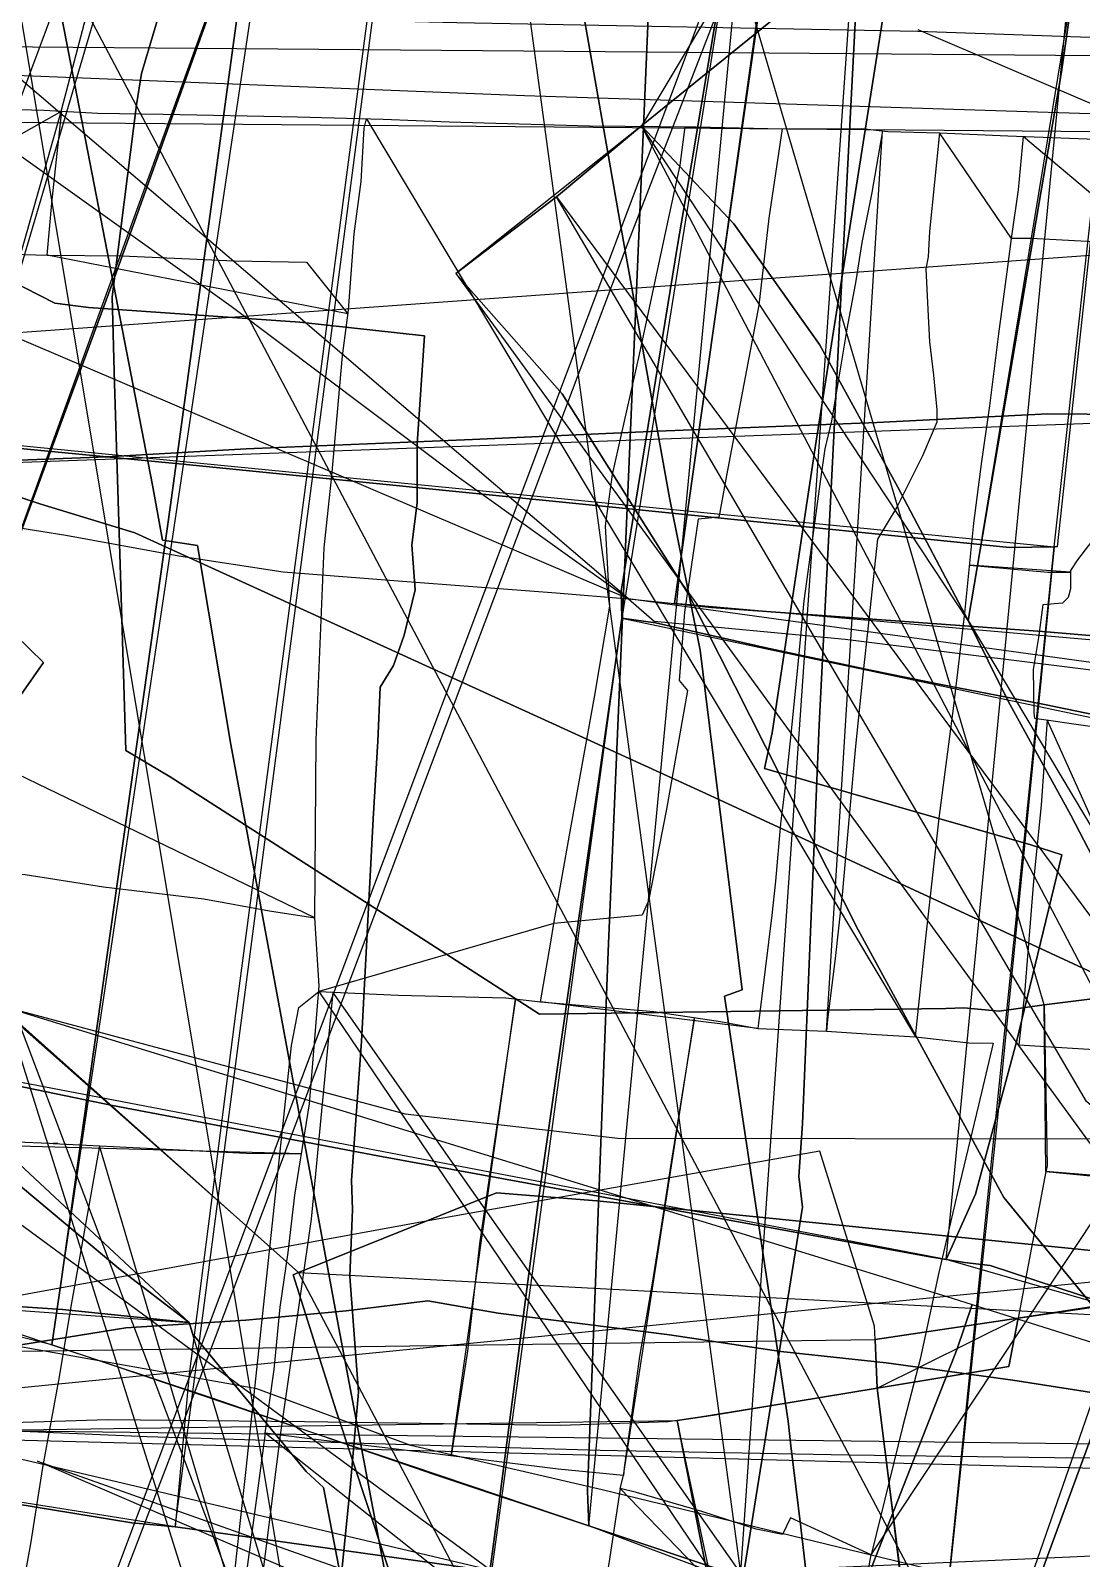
# Model space of a CAD drawing. Extents: x -6790 to 12600, y -1098 to 2171.
# Drawn here: x 627.3 to 681.2, y 336.4 to 414.8 of the extents above; entities that cross this region are included whole.
import ezdxf

# ---------------------------------------------------------------- set-up
doc = ezdxf.new("R2010")
doc.units = 0

msp = doc.modelspace()

# ---------------------------------------------------------------- linework, layer by layer
for points in [[(666.104, 599.451), (656.655, 540.632), (650.638, 501.921), (639.914, 430.403), (634.465, 390.482), (628.843, 350.511), (628.382, 347.373), (666.104, 599.451)], [(680.231, 592.784), (675.334, 594.972), (666.104, 599.451), (656.655, 540.632), (650.638, 501.921), (639.914, 430.403), (634.465, 390.482), (628.843, 350.511), (628.382, 347.373), (636.533, 344.682), (648.01, 340.72), (655.942, 338.079), (655.877, 339.886), (656.935, 367.575), (659.499, 427.489), (660.045, 440.814), (660.311, 442), (667.56, 479.469), (675.475, 520.384), (666.044, 521.618), (667.065, 524.87), (680.231, 592.784)], [(680.231, 592.784), (667.065, 524.87), (666.044, 521.618), (675.475, 520.384), (667.56, 479.469), (660.311, 442), (660.045, 440.814), (659.499, 427.489), (656.935, 367.575), (655.877, 339.886), (655.942, 338.079), (680.231, 592.784)], [(696.857, 585.51), (696.564, 582.771), (693.634, 561.078), (689.144, 535.217), (683.517, 502.813), (675.847, 457.278), (670.026, 422.742), (669.862, 420.997), (671.794, 420.385), (667.608, 393.764), (665.344, 378.795), (664.962, 376.962), (673.784, 374.423), (678.615, 373.048), (680.219, 372.532), (677.889, 362.928), (675.789, 355.119), (674.273, 351.755), (696.857, 585.51)], [(696.857, 585.51), (696.564, 582.771), (693.634, 561.078), (689.144, 535.217), (683.517, 502.813), (675.847, 457.278), (670.026, 422.742), (669.862, 420.997), (671.794, 420.385), (667.608, 393.764), (665.344, 378.795), (664.962, 376.962), (673.784, 374.423), (678.615, 373.048), (680.219, 372.532), (677.889, 362.928), (675.789, 355.119), (674.273, 351.755), (696.857, 585.51)], [(709.228, 542.116), (708.436, 540.658), (703.834, 527.74), (693.629, 499.537), (681.078, 464.801), (674.596, 447.41), (666.622, 426.391), (657.931, 403.949), (634.744, 342.396), (622.223, 309.817), (617.998, 298.824), (617.095, 296.956), (709.228, 542.116)], [(746.255, 530.331), (722.071, 459.379), (708.756, 421.37), (700.32, 397.286), (694.271, 379.306), (684.32, 349.728), (673.212, 319.473), (664.49, 294.493), (657.215, 273.711), (746.255, 530.331)], [(756.887, 527.429), (746.381, 530.292), (746.255, 530.331), (722.071, 459.379), (708.756, 421.37), (700.32, 397.286), (694.271, 379.306), (684.32, 349.728), (673.212, 319.473), (664.49, 294.493), (657.215, 273.711), (657.959, 273.478), (670.855, 274.319), (671.836, 276.957), (675.041, 286.294), (683.989, 311.81), (685.018, 315.355), (690.05, 330.074), (696.255, 348.362), (704.513, 372.959), (711.631, 393.926), (716.517, 409.866), (737.388, 470.78), (756.887, 527.429)], [(612.996, 498.178), (617.449, 473.768), (621.737, 452.398), (628.883, 415.49), (633.548, 391.5), (634.057, 388.684), (635.851, 388.404), (637.568, 378.19), (643.004, 348.786), (648.255, 320.955), (649.979, 312.252), (648.009, 312.792), (644.114, 311.829), (612.996, 498.178)], [(669.296, 294.515), (669.837, 307.824), (669.823, 312.958), (669.457, 315.143), (666.822, 338.025), (666.307, 342.197), (666.175, 343.466), (663.847, 358.966), (662.9, 365.276), (663.802, 365.602), (661.925, 380.812), (661.65, 383.04), (660.079, 390.849), (657.51, 405.153), (654.61, 421.744), (650.811, 442.564), (650.354, 444.817), (651.562, 445.503), (648.504, 461.527), (645.761, 476.187), (642.561, 492.643), (641.816, 497.268), (669.296, 294.515)], [(539.552, 486.889), (540.699, 486.113), (547.103, 477.142), (551.78, 471.794), (558.864, 464.015), (567.083, 455.218), (577.362, 444.846), (587.062, 434.845), (596.739, 426.071), (607.204, 416.81), (618.617, 406.276), (622.229, 411.648), (637.578, 400.697), (649.306, 391.873), (657.982, 385.665), (539.552, 486.889)], [(679.822, 388.341), (677.532, 388.309), (658.351, 390.252), (635.278, 392.564), (624.262, 393.63), (616.832, 394.572), (607.713, 395.41), (606.259, 405.682), (603.672, 419.241), (597.514, 451.518), (592.909, 477.243), (591.941, 478.36), (588.991, 482.292), (597.483, 480.916), (637.525, 473.098), (645.678, 471.486), (646.381, 471.569), (669.795, 463.382), (687.433, 457.116), (684.159, 426.996), (679.982, 388.343), (679.822, 388.341)], [(671.322, 462.296), (669.434, 449.281), (667.999, 439.335), (665.476, 421.948), (662.736, 402.317), (660.339, 385.424), (671.322, 462.296)], [(650.192, 456.273), (645.297, 421.039), (640.455, 384.397), (637.81, 364.387), (635.422, 345.879), (634.7, 338.032), (632.478, 338.237), (602.698, 343.114), (605.692, 362.085), (607.109, 368.014), (613.038, 390.381), (617.057, 411.036), (621.854, 435.277), (626.516, 458.953), (650.192, 456.273)], [(657.64, 384.682), (657.605, 386.07), (660.488, 403.802), (661.212, 407.998), (662.66, 416.695), (664.118, 425.597), (665.064, 431.111), (666.308, 437.386), (666.93, 442.658), (668.285, 450.817), (669.306, 457.649), (657.64, 384.682)], [(670.623, 298.038), (688.484, 293.449), (689.557, 293.371), (692.123, 313.107), (697.707, 356.749), (706.311, 419.296), (710.439, 449.69), (696.248, 453.984), (687.433, 457.116), (684.159, 426.996), (679.982, 388.343), (679.822, 388.341), (676.961, 359.549), (673.423, 325.825), (670.623, 298.038)], [(687.433, 457.116), (684.159, 426.996), (679.982, 388.343), (679.822, 388.341), (687.433, 457.116)], [(650.192, 456.273), (645.297, 421.039), (640.455, 384.397), (637.81, 364.387), (635.422, 345.879), (634.7, 338.032), (650.192, 456.273)], [(671.822, 451.759), (668.592, 452.211), (660.175, 453.659), (657.257, 454.421), (650.192, 456.273), (645.297, 421.039), (640.455, 384.397), (637.81, 364.387), (635.422, 345.879), (634.7, 338.032), (634.716, 338.031), (663.615, 333.977), (666.91, 354.441), (666.711, 356.013), (666.903, 358.742), (667.757, 379.195), (668.845, 400.436), (669.927, 421.491), (671.822, 451.759)], [(663.615, 333.977), (709.906, 325.333), (707.219, 341.448), (703.119, 367.914), (696.496, 414.423), (692.083, 445.415), (691.99, 447.828), (690.401, 449.891), (689.031, 451.709), (681.657, 451.643), (671.869, 451.89), (671.822, 451.759), (669.927, 421.491), (668.845, 400.436), (667.757, 379.195), (666.903, 358.742), (666.711, 356.013), (666.91, 354.441), (663.615, 333.977)], [(671.822, 451.759), (669.927, 421.491), (668.845, 400.436), (667.757, 379.195), (666.903, 358.742), (666.711, 356.013), (666.91, 354.441), (663.615, 333.977), (671.822, 451.759)], [(655.745, 445.002), (657.26, 434.171), (650.709, 429.997), (645.548, 426.922), (637.225, 421.803), (635.29, 420.384), (634.905, 419.149), (632.98, 412.64), (632.717, 411.028), (631.481, 401.176), (631.592, 396.716), (631.898, 386.879), (632.178, 377.892), (634.459, 376.539), (645.567, 369.397), (653.413, 364.352), (674.253, 364.641), (675.176, 364.674), (676.99, 364.506), (679.308, 364.825), (655.745, 445.002)], [(602.097, 345.252), (597.31, 364.46), (592.913, 381.178), (613.859, 385.909), (611.618, 396.915), (611.717, 397.889), (605.535, 405.429), (605.308, 420.778), (605.186, 423.844), (618.619, 427.015), (620.034, 441.993), (635.988, 444.392), (639.142, 444.544), (602.097, 345.252)], [(639.142, 444.544), (638.233, 442.393), (635.424, 435.664), (628.791, 410.48), (620.805, 382.386), (614.416, 360.312), (610.297, 346.825), (639.142, 444.544)], [(698.184, 431.677), (698.164, 430.267), (696.868, 418.209), (695.337, 407.15), (694.085, 396.042), (692.741, 384.119), (691.346, 371.745), (690.314, 359.569), (686.03, 363.365), (684.477, 367.263), (680.682, 374.564), (677.466, 380.422), (675.403, 384.562), (679.056, 406.015), (680.199, 412.727), (681.181, 419.684), (683.791, 441.83), (698.242, 435.903), (698.184, 431.677)], [(680.199, 412.727), (679.056, 406.015), (675.403, 384.562), (677.466, 380.422), (680.682, 374.564), (684.477, 367.263), (686.03, 363.365), (690.314, 359.569), (691.346, 371.745), (692.741, 384.119), (694.085, 396.042), (695.337, 407.15), (696.868, 418.209), (698.164, 430.267), (698.184, 431.677), (698.242, 435.903), (683.791, 441.83), (681.181, 419.684), (680.199, 412.727)], [(538.455, 439.024), (540.292, 435.463), (545.051, 425.961), (549.938, 416.203), (554.118, 412.778), (567.605, 403.289), (580.312, 394.421), (593.526, 383.353), (609.594, 369.969), (619.707, 361.431), (631.821, 351.293), (635.419, 348.53), (538.455, 439.024)], [(641.038, 351.09), (638.156, 353.664), (609.934, 378.641), (580.864, 404.592), (578.748, 406.637), (577.793, 407.063), (560.975, 416.919), (553.278, 421.487), (550.649, 428.199), (548.343, 433.81), (641.038, 351.09)], [(642.278, 431.963), (631.586, 402.162), (619.831, 370.178), (600.936, 317.977), (600.332, 316.291), (642.278, 431.963)], [(681.181, 419.684), (665.109, 420.783), (665.626, 415.595), (658.649, 409.952), (663.387, 404.923), (667.77, 398.731), (671.803, 391.396), (675.403, 384.562), (679.056, 406.015), (680.199, 412.727), (681.181, 419.684)], [(658.649, 409.952), (665.626, 415.595), (665.109, 420.783), (658.649, 409.952)], [(681.181, 419.684), (680.199, 412.727), (679.056, 406.015), (675.403, 384.562), (671.803, 391.396), (667.77, 398.731), (663.387, 404.923), (658.649, 409.952), (665.626, 415.595), (665.109, 420.783), (681.181, 419.684)], [(675.403, 384.562), (679.056, 406.015), (680.199, 412.727), (681.181, 419.684), (675.403, 384.562)], [(616.945, 403.962), (620.823, 403.773), (625.801, 403.37), (628.136, 403.306), (628.377, 405.984), (628.615, 408.226), (628.897, 410.701), (616.945, 403.962)], [(672.701, 363.19), (675.445, 362.877), (676.698, 362.865), (675.931, 359.679), (674.867, 355.205), (673.907, 351.091), (672.948, 346.639), (672.029, 343.146), (670.683, 337.646), (670.428, 336.605), (666.282, 338.494), (665.876, 337.644), (664.525, 337.915), (661.737, 338.823), (658.38, 339.79), (657.541, 340.005), (657.716, 340.678), (654.367, 340.99), (648.027, 341.789), (641.351, 342.594), (639.324, 342.839), (639.781, 346.106), (640.095, 349.318), (640.511, 352.113), (640.856, 355.063), (641.603, 359.751), (642.096, 365.803), (641.875, 369.294), (641.941, 378.426), (642.36, 388.282), (642.751, 391.977), (643.292, 398.15), (643.601, 400.493), (643.902, 404.403), (644.259, 407.097), (644.404, 409.822), (644.523, 410.313), (672.701, 363.19)], [(649.104, 402.366), (654.272, 406.297), (658.649, 409.952), (649.104, 402.366)], [(658.649, 409.952), (654.272, 406.297), (649.104, 402.366), (654.569, 396.191), (661.045, 385.908), (669.759, 368.68), (677.243, 354.947), (682.868, 348.082), (689.966, 341.89), (697.032, 336.622), (658.649, 409.952)], [(665.86, 409.791), (665.179, 405.207), (664.655, 400.746), (663.009, 391.996), (662.657, 390.122), (662.613, 389.862), (661.557, 389.766), (660.841, 384.987), (660.568, 381.481), (661.006, 380.959), (659.932, 374.868), (658.995, 370.163), (658.674, 369.434), (654.142, 369.011), (654.941, 373.531), (656.223, 380.615), (657.021, 385.294), (656.787, 389.418), (657.15, 392.056), (658.542, 398.205), (659.949, 404.771), (660.622, 407.931), (660.884, 409.901), (665.86, 409.791)], [(658.649, 409.952), (663.387, 404.923), (667.77, 398.731), (671.803, 391.396), (675.403, 384.562), (658.649, 409.952)], [(671.002, 409.687), (670.462, 406.52), (669.95, 403.96), (669.643, 401.983), (669.192, 399.618), (668.814, 397.35), (668.388, 394.798), (668.051, 393.374), (667.804, 391.692), (667.427, 388.912), (666.973, 385.566), (666.66, 382.316), (666.312, 378.709), (666.096, 376.754), (665.768, 374.12), (665.522, 371.182), (665.326, 369.429), (664.649, 363.883), (664.609, 363.615), (668.138, 363.477), (671.002, 409.687)], [(673.938, 409.585), (673.416, 404.516), (673.346, 403.229), (673.233, 402.601), (673.336, 400.513), (673.422, 398.855), (673.631, 397.146), (673.799, 395.374), (673.799, 394.737), (673.063, 393.003), (671.742, 390.375), (670.759, 388.73), (670.304, 384.585), (669.978, 381.621), (669.627, 378.107), (669.302, 374.505), (668.946, 370.479), (668.578, 367.202), (668.19, 364.078), (668.138, 363.477), (670.701, 363.315), (672.701, 363.19), (673.207, 367.944), (673.914, 374.413), (674.679, 380.171), (675.23, 384.941), (675.7, 389.546), (676.105, 392.726), (676.523, 395.573), (676.984, 399.267), (677.444, 402.717), (677.633, 404.16), (673.938, 409.585)], [(684.819, 403.881), (682.141, 403.974), (678.639, 404.16), (677.633, 404.16), (677.991, 406.659), (678.25, 409.399), (684.819, 403.881)], [(701.622, 342.509), (681.479, 359.871), (654.272, 406.297), (701.622, 342.509)], [(628.136, 403.306), (631.984, 403.277), (637.731, 403.01), (641.456, 402.951), (643.574, 400.289), (628.136, 403.306)], [(697.032, 336.622), (689.966, 341.89), (682.868, 348.082), (677.243, 354.947), (669.759, 368.68), (661.045, 385.908), (654.569, 396.191), (649.104, 402.366), (697.032, 336.622)], [(579.501, 390.936), (589.516, 391.343), (602.617, 391.861), (612.654, 392.252), (619.979, 392.534), (631.204, 392.963), (638.349, 393.362), (649.973, 393.847), (659.479, 394.277), (670.72, 394.722), (679.491, 395.16), (687.59, 395.095), (692.265, 395.303), (700.548, 395.692), (709.639, 395.957), (716.771, 396.157), (725.503, 396.434), (733.537, 396.727), (744.721, 397.143), (758.046, 397.636), (773.678, 398.031), (780.722, 398.272), (579.501, 390.936)], [(679.822, 388.341), (677.532, 388.309), (658.351, 390.252), (635.278, 392.564), (624.262, 393.63), (616.832, 394.572), (607.713, 395.41), (679.822, 388.341)], [(612.827, 390.396), (622.105, 388.097), (627.943, 382.395), (623.202, 375.602), (612.827, 390.396)], [(682.367, 389.43), (681.025, 387.663), (680.665, 387.115), (680.659, 386.187), (680.542, 385.734), (680.253, 385.452), (679.235, 385.354), (679.01, 383.684), (678.737, 382.047), (678.776, 379.796), (678.776, 379.796), (678.807, 379.548), (683.933, 378.813), (685.571, 378.547), (685.727, 376.175), (685.711, 374.914), (687.788, 374.494), (682.367, 389.43)], [(679.822, 388.341), (676.961, 359.549), (673.423, 325.825), (670.623, 298.038), (679.822, 388.341)], [(675.481, 387.398), (679.493, 387.038), (680.664, 387.032), (675.481, 387.398)], [(657.982, 385.665), (659.288, 384.528), (669.089, 383.601), (689.829, 381.018), (697.257, 380.258), (657.982, 385.665)], [(660.339, 385.424), (662.226, 385.231), (679.228, 383.991), (690.541, 383.032), (700.384, 381.933), (701.937, 381.786), (660.339, 385.424)], [(657.64, 384.682), (653.33, 354.705), (651.352, 339.455), (645.19, 293.468), (657.64, 384.682)], [(725.297, 370.353), (724.244, 370.691), (722.232, 371.012), (715.112, 372.553), (709.539, 373.753), (703.107, 375.156), (697.43, 376.356), (695.81, 376.769), (688.192, 378.342), (685.786, 378.906), (679.328, 380.237), (674.011, 381.273), (670.392, 382.014), (665.042, 383.161), (659.351, 384.44), (657.64, 384.682), (725.297, 370.353)], [(690.314, 359.569), (686.03, 363.365), (684.477, 367.263), (680.682, 374.564), (677.466, 380.422), (675.403, 384.562), (690.314, 359.569)], [(612.901, 383.289), (612.878, 380.164), (612.715, 376.222), (613.124, 373.744), (613.281, 371.275), (613.461, 369.052), (617.037, 369.049), (621.347, 369.064), (623.82, 369.029), (625.26, 371.015), (626.131, 371.582), (627.003, 371.512), (631.027, 370.879), (636.178, 370.267), (639.557, 369.647), (641.875, 369.294), (612.901, 383.289)], [(679.464, 379.454), (679.16, 375.077), (678.753, 371.177), (678.298, 365.396), (678.014, 362.779), (685.734, 362.293), (687.286, 362.081), (679.464, 379.454)], [(679.308, 364.825), (697.446, 367.109), (713.42, 369.203), (718.772, 369.464), (679.308, 364.825)], [(717.864, 356.431), (718.772, 369.464), (713.42, 369.203), (697.446, 367.109), (679.308, 364.825), (679.454, 356.563), (679.399, 356.273), (686.839, 355.556), (700.703, 354.509), (702.419, 354.388), (705.798, 355.043), (717.864, 356.431)], [(717.864, 356.431), (718.772, 369.464), (713.42, 369.203), (697.446, 367.109), (679.308, 364.825), (679.454, 356.563), (679.399, 356.273), (686.839, 355.556), (700.703, 354.509), (702.419, 354.388), (705.798, 355.043), (717.864, 356.431)], [(642.073, 365.513), (646.148, 365.334), (651.681, 365.184), (653.456, 364.975), (653.981, 368.052), (654.142, 369.011), (642.073, 365.513)], [(668.705, 326.143), (647.981, 329.992), (637.378, 332.177), (638.318, 340.676), (640.683, 362.746), (641.052, 364.7), (642.073, 365.513), (668.705, 326.143)], [(642.792, 365.481), (641.695, 353.832), (640.098, 342.745), (638.945, 333.667), (649.797, 331.481), (665.514, 328.539), (669.079, 328.036), (642.792, 365.481)], [(652.169, 365.127), (651.121, 357.933), (650.328, 352.555), (649.709, 347.059), (648.866, 341.683), (652.169, 365.127)], [(653.456, 364.975), (659.273, 364.494), (662.694, 363.969), (664.609, 363.615), (653.456, 364.975)], [(679.308, 364.825), (679.454, 356.563), (679.399, 356.273), (679.308, 364.825)], [(661.357, 364.174), (660.705, 360.156), (660.168, 356.746), (659.7, 353.77), (659.201, 350.643), (658.543, 346.782), (658.026, 343.016), (657.759, 341.072), (657.716, 340.678), (661.357, 364.174)], [(562.29, 363.847), (578.822, 360.283), (583.232, 359.333), (586.18, 358.806), (597.691, 355.93), (609.794, 352.924), (619.003, 350.728), (622.967, 349.197), (628.382, 347.373), (562.29, 363.847)], [(613.375, 363.417), (631.495, 359.668), (645.113, 357.073), (673.331, 351.905), (674.273, 351.755), (613.375, 363.417)], [(613.375, 363.417), (631.495, 359.668), (645.113, 357.073), (673.331, 351.905), (674.273, 351.755), (613.375, 363.417)], [(687.285, 361.983), (687.456, 361.601), (686.653, 357.553), (686.04, 353.984), (685.251, 349.592), (684.545, 345.666), (683.834, 341.447), (683.416, 338.966), (682.209, 331.808), (681.323, 327.204), (681.259, 326.564), (675.502, 327.242), (670.995, 327.744), (669.779, 327.948), (669.079, 328.036), (669.03, 328.413), (669.601, 331.658), (670.338, 336.129), (670.428, 336.605), (687.285, 361.983)], [(635.419, 348.53), (628.919, 349.195), (595.436, 351.422), (559.788, 354.074), (541.081, 355.374), (519.855, 356.837), (515.433, 357.215), (508.591, 357.67), (507.515, 357.64), (635.419, 348.53)], [(608.877, 358.05), (612.012, 358.117), (614.999, 358.055), (618.759, 357.991), (623.578, 357.91), (628.683, 357.707), (628.441, 357.716), (638.357, 357.222), (641.195, 357.188), (608.877, 358.05)], [(670.632, 347.655), (670.603, 348.328), (667.798, 357.325), (647.96, 353.787), (619.984, 348.682), (610.297, 346.825), (670.632, 347.655)], [(630.818, 357.598), (629.339, 349.235), (628.759, 345.731), (627.894, 341.075), (627.284, 337.168), (626.491, 332.843), (626.047, 330.424), (625.581, 327.927), (625.148, 325.432), (624.745, 322.975), (624.467, 321.276), (626.648, 321.131), (628.317, 320.72), (630.926, 320.259), (633.018, 319.922), (633.376, 322.489), (633.763, 324.305), (634.181, 326.508), (634.627, 328.926), (635.142, 331.306), (635.436, 333.001), (637.808, 333.03), (638.078, 333.087), (630.818, 357.598)], [(702.647, 352.575), (702.419, 354.388), (700.703, 354.509), (686.839, 355.556), (679.399, 356.273), (677.966, 348.74), (682.54, 349.416), (700.58, 352.288), (702.647, 352.575)], [(702.647, 352.575), (702.419, 354.388), (700.703, 354.509), (686.839, 355.556), (679.399, 356.273), (677.966, 348.74), (682.54, 349.416), (700.58, 352.288), (702.647, 352.575)], [(679.399, 356.273), (686.839, 355.556), (700.703, 354.509), (702.419, 354.388), (679.399, 356.273)], [(747.175, 345.468), (701.984, 350.183), (656.35, 354.775), (651.193, 355.178), (641.038, 351.09), (747.175, 345.468)], [(702.647, 352.575), (704.703, 336.254), (705.639, 329.211), (707.274, 315.819), (693.065, 309.534), (675.997, 301.99), (675.437, 306.64), (672.324, 332.494), (670.74, 345.151), (677.495, 346.263), (677.966, 348.74), (682.54, 349.416), (700.58, 352.288), (702.647, 352.575)], [(702.647, 352.575), (704.703, 336.254), (705.639, 329.211), (707.274, 315.819), (693.065, 309.534), (675.997, 301.99), (675.437, 306.64), (672.324, 332.494), (670.74, 345.151), (677.495, 346.263), (677.966, 348.74), (682.54, 349.416), (700.58, 352.288), (702.647, 352.575)], [(677.966, 348.74), (682.54, 349.416), (700.58, 352.288), (702.647, 352.575), (677.966, 348.74)], [(674.273, 351.755), (675.216, 351.605), (676.54, 351.454), (685.76, 348.422), (689.249, 347.251), (691.268, 346.856), (674.273, 351.755)], [(674.273, 351.755), (675.216, 351.605), (676.54, 351.454), (685.76, 348.422), (689.249, 347.251), (691.268, 346.856), (674.273, 351.755)], [(585.403, 343.449), (595.455, 343.775), (607.386, 343.976), (610.085, 344.159), (616.398, 345.339), (626.782, 347.37), (632.18, 348.258), (638.338, 348.651), (643.489, 349.127), (647.67, 349.63), (651.293, 349.008), (660.086, 347.883), (665.792, 347.04), (671.206, 346.449), (677.702, 345.571), (689.934, 343.649), (695.305, 342.98), (696.78, 343.084), (703.28, 341.238), (707.409, 340.141), (713.531, 341.905), (585.403, 343.449)], [(672.39, 290.404), (667.666, 294.368), (657.942, 302.442), (658.448, 303.674), (660.716, 309.589), (665.401, 322.059), (670.334, 335.64), (674.848, 347.179), (675.606, 349.451), (679.945, 348.086), (702.952, 340.848), (715.329, 336.954), (718.613, 335.329), (713.694, 313.79), (708.584, 291.836), (704.683, 273.786), (704.288, 272.745), (700.07, 275.049), (692.827, 278.939), (681.885, 284.944), (676.817, 287.638), (672.39, 290.404)], [(635.419, 348.53), (635.612, 347.923), (641.424, 340.883), (642.321, 340.052), (645.619, 322.89), (647.653, 313.017), (650.504, 298.572), (650.628, 298.272), (635.419, 348.53)], [(670.632, 347.655), (677.966, 348.74), (677.495, 346.263), (670.74, 345.151), (670.632, 347.655)], [(670.632, 347.655), (677.966, 348.74), (677.495, 346.263), (670.74, 345.151), (670.632, 347.655)], [(677.966, 348.74), (677.495, 346.263), (670.74, 345.151), (677.966, 348.74)], [(628.382, 347.373), (636.533, 344.682), (648.01, 340.72), (655.942, 338.079), (628.382, 347.373)], [(670.74, 345.151), (662.322, 343.764), (660.468, 343.489), (670.74, 345.151)], [(675.997, 301.99), (673.789, 301.014), (669.9, 299.31), (667.892, 307.948), (666.677, 313.125), (665.409, 319.081), (663.89, 327.191), (662.464, 333.359), (660.468, 343.489), (662.322, 343.764), (670.74, 345.151), (672.324, 332.494), (675.437, 306.64), (675.997, 301.99)], [(675.997, 301.99), (673.789, 301.014), (669.9, 299.31), (667.892, 307.948), (666.677, 313.125), (665.409, 319.081), (663.89, 327.191), (662.464, 333.359), (660.468, 343.489), (662.322, 343.764), (670.74, 345.151), (672.324, 332.494), (675.437, 306.64), (675.997, 301.99)], [(675.997, 301.99), (675.437, 306.64), (672.324, 332.494), (670.74, 345.151), (675.997, 301.99)], [(660.468, 343.489), (660.01, 343.421), (654.494, 343.229), (641.348, 343.424), (631.245, 343.533), (617.649, 343.095), (604.869, 342.815), (602.662, 342.667), (660.468, 343.489)], [(602.698, 343.114), (632.478, 338.237), (634.7, 338.032), (602.698, 343.114)], [(639.324, 342.839), (638.911, 339.761), (638.32, 335.358), (638.066, 332.976), (642.586, 332.139), (651.667, 330.469), (655.826, 329.752), (639.324, 342.839)], [(660.468, 343.489), (662.464, 333.359), (663.89, 327.191), (665.409, 319.081), (666.677, 313.125), (667.892, 307.948), (669.9, 299.31), (660.468, 343.489)], [(627.649, 341.406), (681.624, 322.28), (693.235, 318.669), (709.221, 312.745), (734.922, 298.937), (751.251, 290.741), (772.436, 279.306), (774.609, 278.087), (627.649, 341.406)], [(657.541, 340.005), (656.962, 336.157), (656.249, 332.203), (655.786, 329.519), (658.786, 328.845), (663.701, 328.042), (667.882, 327.226), (668.993, 327.049), (669.117, 328.031), (657.541, 340.005)], [(634.7, 338.032), (634.716, 338.031), (663.615, 333.977), (634.7, 338.032)], [(655.942, 338.079), (663.875, 335.439), (675.517, 331.483), (678.719, 330.211), (687.267, 326.292), (655.942, 338.079)]]:
    msp.add_lwpolyline(points, close=True)
for points in [[(739.491, 208.822), (556.673, 554.935)], [(659.497, 268.673), (661.738, 276.193), (659.481, 288.611), (657.685, 299.554), (651.78, 302.227), (653.795, 310.564), (653.71, 311.464), (652.055, 316.551), (642.964, 343.997), (640.755, 350.976), (641.038, 351.09), (651.193, 355.178), (656.35, 354.775), (701.984, 350.183), (747.175, 345.468), (747.57, 351.661), (748.734, 371.22), (750.827, 409.55), (752.408, 435.517), (754.81, 474.964), (756.509, 483.487), (773.77, 481.672)], [(685.327, 175.866), (588.991, 482.292), (588.991, 482.292), (593.797, 480.06), (597.085, 476.158), (608.966, 438.451), (619.232, 405.597), (622.695, 393.829), (622.183, 391.943), (614.643, 355.831), (613.194, 350.034), (586.417, 338.825), (589.408, 328.256), (597.769, 322.264), (622.357, 304.555), (626.176, 301.6), (626.873, 300.291), (650.019, 266.864)], [(551.408, 415.476), (555.088, 412.571), (556.421, 412.064), (564.593, 407.262), (570.939, 403.659), (573.188, 402.228), (578.497, 400.824), (585.717, 398.568), (592.183, 396.636), (600.369, 394.154), (604.67, 392.963), (611.531, 391.771), (620.288, 390.347), (629.088, 388.937), (634.891, 387.872), (640.242, 387.061), (646.158, 386.596), (654.253, 385.982), (657.982, 385.665), (520.939, 444.183)], [(287.24, 438.483), (311.218, 433.538), (339.734, 427.717), (352.286, 424.97), (371.657, 421.195), (376.673, 420.361), (394.891, 419.129), (418.318, 418.066), (444.141, 417.853), (475.94, 416.947), (527.274, 415.938), (571.826, 413.941), (607.243, 413.317), (652.636, 411.505), (688.641, 410.354), (736.192, 409.18), (161.979, 414.081)], [(515.433, 357.215), (519.855, 356.837), (541.081, 355.374), (559.788, 354.074), (595.436, 351.422), (628.919, 349.195), (635.419, 348.53), (631.821, 351.293), (619.707, 361.431), (609.594, 369.969), (593.526, 383.353), (580.312, 394.421), (567.605, 403.289), (554.118, 412.778), (549.938, 416.203), (545.051, 425.961), (540.292, 435.463), (538.455, 439.024), (524.536, 437.455), (512.329, 436.132)], [(500.783, 438.102), (516.389, 415.333), (537.011, 393.162), (545.814, 384.112), (564.563, 373.361), (576.035, 370.903), (592.162, 367.56), (608.222, 366.544), (626.545, 364.577), (646.506, 359.234), (657.421, 357.989), (681.808, 357.956), (700.72, 356.153), (709.242, 355.235), (724.68, 351.827), (737.988, 346.025), (743.793, 340.511), (755.122, 322.264), (760.706, 311.421), (767.562, 302.083), (775.547, 284.905), (779.677, 258.397)], [(642.278, 431.963), (631.586, 402.162), (619.831, 370.178), (600.936, 317.977), (600.332, 316.291), (591.646, 326.869), (592.144, 328.693), (594.001, 333.823), (600.041, 350.514), (606.438, 368.133), (614.873, 391.779), (622.468, 412.479), (628.465, 429.174)], [(666.622, 426.391), (657.931, 403.949), (634.744, 342.396), (622.223, 309.817), (617.998, 298.824), (617.095, 296.956), (615.77, 297.596), (608.27, 306.623), (600.332, 316.291), (600.936, 317.977), (619.831, 370.178), (631.586, 402.162), (642.278, 431.963)], [(573.715, 430.704), (562.29, 363.847), (578.822, 360.283), (583.232, 359.333), (586.18, 358.806), (597.691, 355.93), (609.794, 352.924), (619.003, 350.728), (622.967, 349.197), (628.382, 347.373), (628.843, 350.511), (634.465, 390.482), (639.914, 430.403)], [(691.5, 416.127), (689.493, 378.224), (687.247, 328.55), (687.267, 326.292), (678.719, 330.211), (675.517, 331.483), (663.875, 335.439), (655.942, 338.079), (655.877, 339.886), (656.935, 367.575), (659.499, 427.489)], [(666.622, 426.391), (657.931, 403.949), (634.744, 342.396), (622.223, 309.817), (617.998, 298.824), (617.095, 296.956), (618.009, 296.513), (638.721, 284.073), (654.657, 274.512), (657.215, 273.711), (664.49, 294.493), (673.212, 319.473), (684.32, 349.728), (694.271, 379.306), (700.32, 397.286), (708.756, 421.37)], [(642.125, 323.106), (603.377, 425.51)], [(551.408, 415.476), (555.088, 412.571), (556.421, 412.064), (564.593, 407.262), (570.939, 403.659), (573.188, 402.228), (578.497, 400.824), (585.717, 398.568), (592.183, 396.636), (600.369, 394.154), (604.67, 392.963), (611.531, 391.771), (620.288, 390.347), (629.088, 388.937), (634.891, 387.872), (640.242, 387.061), (646.158, 386.596), (654.253, 385.982), (657.982, 385.665), (660.339, 385.424), (662.736, 402.317), (665.476, 421.948)], [(737.062, 422.021), (733.18, 401.143), (731.306, 390.44), (731.306, 390.44), (729.807, 381.883), (728.856, 376.833), (721.681, 378.724), (715.366, 380.437), (712.643, 380.77), (701.937, 381.786), (700.384, 381.933), (690.541, 383.032), (679.228, 383.991), (662.226, 385.231), (660.339, 385.424), (662.736, 402.317), (665.476, 421.948)], [(686.323, 421.764), (682.508, 404.998), (698.008, 402.274), (715.086, 399.137), (719.312, 380.279), (719.683, 379.426), (718.772, 369.464), (713.42, 369.203), (697.446, 367.109), (679.308, 364.825), (676.99, 364.506), (675.176, 364.674), (674.253, 364.641), (653.413, 364.352), (645.567, 369.397), (634.459, 376.539), (632.178, 377.892), (631.898, 386.879), (631.592, 396.716), (631.481, 401.176), (632.717, 411.028), (632.98, 412.64), (634.905, 419.149)], [(686.323, 421.764), (682.508, 404.998), (698.008, 402.274), (715.086, 399.137), (719.312, 380.279), (719.683, 379.426), (718.772, 369.464), (713.42, 369.203), (697.446, 367.109), (679.308, 364.825), (676.99, 364.506), (675.176, 364.674), (674.253, 364.641), (653.413, 364.352), (645.567, 369.397), (634.459, 376.539), (632.178, 377.892), (631.898, 386.879), (631.592, 396.716), (631.481, 401.176), (632.717, 411.028), (632.98, 412.64), (634.905, 419.149)], [(654.61, 421.744), (657.51, 405.153), (660.079, 390.849), (661.65, 383.04), (661.925, 380.812), (663.802, 365.602), (662.9, 365.276), (663.847, 358.966), (666.175, 343.466), (666.307, 342.197), (666.822, 338.025), (669.457, 315.143)], [(654.61, 421.744), (657.51, 405.153), (660.079, 390.849), (661.65, 383.04), (661.925, 380.812), (663.802, 365.602), (662.9, 365.276), (663.847, 358.966), (666.175, 343.466), (666.307, 342.197), (666.822, 338.025), (669.457, 315.143)], [(613.375, 363.417), (631.495, 359.668), (645.113, 357.073), (673.331, 351.905), (674.273, 351.755), (675.789, 355.119), (677.889, 362.928), (680.219, 372.532), (678.615, 373.048), (673.784, 374.423), (664.962, 376.962), (665.344, 378.795), (667.608, 393.764), (671.794, 420.385)], [(613.375, 363.417), (631.495, 359.668), (645.113, 357.073), (673.331, 351.905), (674.273, 351.755), (675.789, 355.119), (677.889, 362.928), (680.219, 372.532), (678.615, 373.048), (673.784, 374.423), (664.962, 376.962), (665.344, 378.795), (667.608, 393.764), (671.794, 420.385)], [(685.76, 348.422), (676.54, 351.454), (675.216, 351.605), (674.273, 351.755), (675.789, 355.119), (677.889, 362.928), (680.219, 372.532), (678.615, 373.048), (673.784, 374.423), (664.962, 376.962), (665.344, 378.795), (667.608, 393.764), (671.794, 420.385)], [(685.76, 348.422), (676.54, 351.454), (675.216, 351.605), (674.273, 351.755), (675.789, 355.119), (677.889, 362.928), (680.219, 372.532), (678.615, 373.048), (673.784, 374.423), (664.962, 376.962), (665.344, 378.795), (667.608, 393.764), (671.794, 420.385)], [(498.277, 419.536), (516.411, 418.994), (536.607, 418.473), (555.956, 417.664), (583.272, 416.936), (599.337, 416.677), (621.818, 415.897), (649.157, 415.244), (672.827, 414.804), (693.936, 414.075), (712.258, 413.601), (730.749, 413.198), (736.592, 413.093), (161.133, 417.801)], [(634.905, 419.149), (632.98, 412.64), (632.717, 411.028), (631.481, 401.176), (631.592, 396.716), (631.898, 386.879), (632.178, 377.892), (634.459, 376.539), (645.567, 369.397), (653.413, 364.352), (674.253, 364.641), (675.176, 364.674), (676.99, 364.506), (679.308, 364.825), (679.454, 356.563), (679.399, 356.273), (677.966, 348.74), (670.632, 347.655), (670.632, 347.655), (670.74, 345.151), (662.322, 343.764), (660.468, 343.489), (660.01, 343.421), (654.494, 343.229), (641.348, 343.424), (631.245, 343.533), (617.649, 343.095)], [(634.905, 419.149), (632.98, 412.64), (632.717, 411.028), (631.481, 401.176), (631.592, 396.716), (631.898, 386.879), (632.178, 377.892), (634.459, 376.539), (645.567, 369.397), (653.413, 364.352), (674.253, 364.641), (675.176, 364.674), (676.99, 364.506), (679.308, 364.825), (679.454, 356.563), (679.399, 356.273), (677.966, 348.74), (670.632, 347.655), (670.632, 347.655), (670.74, 345.151), (662.322, 343.764), (660.468, 343.489), (660.01, 343.421), (654.494, 343.229), (641.348, 343.424), (631.245, 343.533), (617.649, 343.095)], [(598.35, 418.651), (606.096, 407.508), (613.761, 396.568), (614.949, 394.8), (627.768, 390.553), (632.637, 389.056), (642.276, 384.652), (661.948, 375.685), (681.257, 366.727), (693.177, 361.117), (693.916, 360.587), (714.666, 361.563), (728.476, 362.148), (744.279, 362.775), (754.034, 363.04), (766.158, 363.416)], [(766.158, 363.416), (754.034, 363.04), (744.279, 362.775), (728.476, 362.148), (714.666, 361.563), (693.916, 360.587), (693.177, 361.117), (681.257, 366.727), (661.948, 375.685), (642.276, 384.652), (632.637, 389.056), (627.768, 390.553), (614.949, 394.8), (613.761, 396.568), (606.096, 407.508), (598.35, 418.651)], [(766.158, 363.416), (754.034, 363.04), (744.279, 362.775), (728.476, 362.148), (714.666, 361.563), (693.916, 360.587), (693.177, 361.117), (681.257, 366.727), (661.948, 375.685), (642.276, 384.652), (632.637, 389.056), (627.768, 390.553), (614.949, 394.8), (613.761, 396.568), (606.096, 407.508), (598.35, 418.651)], [(766.158, 363.416), (754.034, 363.04), (744.279, 362.775), (728.476, 362.148), (714.666, 361.563), (693.916, 360.587), (693.177, 361.117), (681.257, 366.727), (661.948, 375.685), (642.276, 384.652), (632.637, 389.056), (627.768, 390.553), (614.949, 394.8), (613.761, 396.568), (606.096, 407.508), (598.35, 418.651)], [(662.66, 416.695), (661.212, 407.998), (660.488, 403.802), (657.605, 386.07), (657.64, 384.682), (659.351, 384.44), (665.042, 383.161), (670.392, 382.014), (674.011, 381.273), (679.328, 380.237), (685.786, 378.906), (688.192, 378.342), (695.81, 376.769), (697.43, 376.356), (703.107, 375.156), (709.539, 373.753), (715.112, 372.553), (722.232, 371.012), (724.244, 370.691), (725.297, 370.353), (728.548, 391.009), (732.758, 417.756)], [(560.975, 416.919), (577.793, 407.063), (578.748, 406.637), (580.864, 404.592), (609.934, 378.641), (638.156, 353.664), (641.038, 351.09), (651.193, 355.178), (656.35, 354.775), (701.984, 350.183), (747.175, 345.468), (747.57, 351.661), (748.734, 371.22), (750.827, 409.55), (750.827, 409.55), (734.887, 412.669), (718.686, 415.645)], [(560.975, 416.919), (577.793, 407.063), (578.748, 406.637), (580.864, 404.592), (609.934, 378.641), (638.156, 353.664), (641.038, 351.09), (640.755, 350.976), (642.964, 343.997), (652.055, 316.551), (653.71, 311.464), (653.795, 310.564), (651.78, 302.227), (657.685, 299.554), (659.481, 288.611), (661.738, 276.193), (659.497, 268.673)], [(640.111, 265.564), (641.778, 274.722), (645.19, 293.468), (651.352, 339.455), (653.33, 354.705), (657.64, 384.682), (657.605, 386.07), (660.488, 403.802), (661.212, 407.998), (662.66, 416.695)], [(656.687, 268.367), (654.947, 272.656), (654.409, 277.802), (652.556, 293.62), (650.628, 298.272), (650.504, 298.572), (647.653, 313.017), (645.619, 322.89), (642.321, 340.052), (641.424, 340.883), (635.612, 347.923), (635.419, 348.53), (631.821, 351.293), (619.707, 361.431), (609.594, 369.969), (593.526, 383.353), (580.312, 394.421), (567.605, 403.289), (554.118, 412.778), (549.938, 416.203)], [(626.433, 315.999), (630.235, 315.999), (634.002, 315.756), (638.377, 314.246), (641.415, 314.628), (642.734, 313.517), (644.114, 311.829), (644.114, 311.829), (648.009, 312.792), (649.979, 312.252), (648.255, 320.955), (643.004, 348.786), (637.568, 378.19), (635.851, 388.404), (634.057, 388.684), (633.548, 391.5), (628.883, 415.49)], [(648.255, 320.955), (643.004, 348.786), (637.568, 378.19), (635.851, 388.404), (634.057, 388.684), (633.548, 391.5), (628.883, 415.49)], [(672.826, 414.895), (691.817, 406.774), (700.604, 403.594), (706.832, 402.162), (714.055, 400.914), (718.395, 400.694), (723.245, 400.359), (727.999, 400.406), (731.213, 400.406), (735.911, 400.312), (738.711, 400.623), (747.546, 400.146), (751.101, 400.146), (754.265, 400.459), (763.892, 401.085)], [(621.635, 410.918), (627.967, 410.753), (630.74, 410.597), (634.087, 410.545), (640.984, 410.401), (645.391, 410.292), (648.776, 410.149), (655.966, 409.947), (661.441, 409.896), (665.86, 409.791), (669.951, 409.807), (671.282, 409.655), (673.938, 409.585), (677.435, 409.43), (683.78, 409.192)], [(684.477, 367.263), (680.682, 374.564), (677.466, 380.422), (675.403, 384.562), (671.803, 391.396), (667.77, 398.731), (663.387, 404.923), (658.649, 409.952), (654.272, 406.297), (649.104, 402.366), (649.104, 402.366), (654.569, 396.191), (661.045, 385.908), (669.759, 368.68), (677.243, 354.947), (682.868, 348.082)], [(682.868, 348.082), (677.243, 354.947), (669.759, 368.68), (661.045, 385.908), (654.569, 396.191), (649.104, 402.366), (654.272, 406.297), (658.649, 409.952), (663.387, 404.923), (667.77, 398.731), (671.803, 391.396), (675.403, 384.562), (677.466, 380.422), (680.682, 374.564), (684.477, 367.263)], [(735.991, 407.209), (237.181, 371.221)], [(707.37, 271.095), (723, 273.964), (726.334, 274.97), (730.887, 276.945), (555.111, 406.281), (555.111, 406.281), (555.912, 404.507), (562.204, 378.605), (565.244, 365.635), (568.111, 353.501), (571.305, 339.953), (572.76, 336.929), (574.057, 335.251), (580.619, 326.97), (584.254, 322.705), (592.131, 312.957), (599.403, 304.222), (607.366, 294.304), (611.252, 291.292), (624.308, 284.442), (637.367, 277.623), (653.889, 268.819)], [(626.154, 402.055), (628.536, 400.842), (630.251, 400.624), (641.111, 399.87), (647.503, 399.16), (647.126, 393.621), (647.126, 390.591), (646.846, 388.438), (647.032, 386.137), (646.465, 383.809), (645.916, 382.252), (645.235, 381.127), (645.111, 378.357), (644.863, 374.383), (644.265, 362.943), (643.765, 355.837), (643.809, 354.327), (643.675, 350.881), (644.121, 344.953), (643.689, 340.058), (643.217, 335.284)], [(643.217, 335.284), (643.689, 340.058), (644.121, 344.953), (643.675, 350.881), (643.809, 354.327), (643.765, 355.837), (644.265, 362.943), (644.863, 374.383), (645.111, 378.357), (645.235, 381.127), (645.916, 382.252), (646.465, 383.809), (647.032, 386.137), (646.846, 388.438), (647.126, 390.591), (647.126, 393.621), (647.503, 399.16), (641.111, 399.87), (630.251, 400.624), (628.536, 400.842), (626.154, 402.055)], [(626.154, 402.055), (628.536, 400.842), (630.251, 400.624), (641.111, 399.87), (647.503, 399.16), (647.126, 393.621), (647.126, 390.591), (646.846, 388.438), (647.032, 386.137), (646.465, 383.809), (645.916, 382.252), (645.235, 381.127), (645.111, 378.357), (644.863, 374.383), (644.265, 362.943), (643.765, 355.837), (643.809, 354.327), (643.675, 350.881), (644.121, 344.953), (643.689, 340.058), (643.217, 335.284)], [(773.678, 398.031), (758.046, 397.636), (744.721, 397.143), (733.537, 396.727), (725.503, 396.434), (716.771, 396.157), (709.639, 395.957), (700.548, 395.692), (692.265, 395.303), (687.59, 395.095), (679.491, 395.16), (670.72, 394.722), (659.479, 394.277), (649.973, 393.847), (638.349, 393.362), (631.204, 392.963), (619.979, 392.534)], [(773.678, 398.031), (758.046, 397.636), (744.721, 397.143), (733.537, 396.727), (725.503, 396.434), (716.771, 396.157), (709.639, 395.957), (700.548, 395.692), (692.265, 395.303), (687.59, 395.095), (679.491, 395.16), (670.72, 394.722), (659.479, 394.277), (649.973, 393.847), (638.349, 393.362), (631.204, 392.963), (619.979, 392.534)], [(629.589, 264.831), (620.593, 277.422), (613.375, 287.313), (605.947, 297.746), (604.258, 299.714), (592.355, 317.152), (578.953, 336.207), (578.953, 336.207), (590.839, 343.511), (613.05, 356.843), (610.394, 376.466), (608.485, 389.953), (607.713, 395.41), (616.832, 394.572), (624.262, 393.63), (635.278, 392.564), (658.351, 390.252), (677.532, 388.309), (679.822, 388.341), (676.961, 359.549), (673.423, 325.825), (670.623, 298.038), (662.513, 217.543)], [(620.288, 390.347), (629.088, 388.937), (634.891, 387.872), (640.242, 387.061), (646.158, 386.596), (654.253, 385.982), (657.982, 385.665), (660.339, 385.424), (662.226, 385.231), (679.228, 383.991), (690.541, 383.032), (700.384, 381.933), (701.937, 381.786), (712.643, 380.77), (715.366, 380.437), (721.681, 378.724), (728.856, 376.833), (732.202, 375.95), (747.06, 371.034), (749.214, 370.322), (751.391, 368.807), (759.883, 362.697), (761.146, 361.785)], [(622.105, 388.097), (627.943, 382.395), (623.202, 375.602)], [(623.202, 375.602), (627.943, 382.395), (622.105, 388.097)], [(645.19, 293.468), (651.352, 339.455), (653.33, 354.705), (657.64, 384.682), (657.64, 384.682), (659.351, 384.44), (665.042, 383.161), (670.392, 382.014), (674.011, 381.273), (679.328, 380.237), (685.786, 378.906), (688.192, 378.342), (695.81, 376.769), (697.43, 376.356), (703.107, 375.156), (709.539, 373.753), (715.112, 372.553), (722.232, 371.012), (724.244, 370.691), (725.297, 370.353), (725.279, 370.235), (722.385, 352.176), (719.189, 333.692)], [(826.941, 364.935), (455.259, 328.239)], [(626.163, 364.662), (656.285, 355.401), (674.32, 349.856), (675.606, 349.451), (674.848, 347.179), (670.334, 335.64), (665.401, 322.059), (665.401, 322.059), (660.716, 309.589), (658.448, 303.674), (657.942, 302.442), (655.774, 304.242), (647.82, 310.336), (639.393, 317.1), (629.61, 324.659), (620.225, 332.164)], [(774.491, 326.877), (759.736, 330.477), (737.843, 335.763), (733.656, 336.668), (728.207, 337.844), (706.689, 343.089), (692.933, 346.294), (691.268, 346.856), (689.249, 347.251), (685.76, 348.422), (676.54, 351.454), (675.216, 351.605), (674.273, 351.755), (673.331, 351.905), (645.113, 357.073), (631.495, 359.668), (613.375, 363.417)], [(774.491, 326.877), (759.736, 330.477), (737.843, 335.763), (733.656, 336.668), (728.207, 337.844), (706.689, 343.089), (692.933, 346.294), (691.268, 346.856), (689.249, 347.251), (685.76, 348.422), (676.54, 351.454), (675.216, 351.605), (674.273, 351.755), (673.331, 351.905), (645.113, 357.073), (631.495, 359.668), (613.375, 363.417)], [(254.699, 80.31), (819.146, 304.829), (819.146, 304.829), (780.67, 313.703), (770.054, 314.818), (736.242, 321.665), (723.927, 323.895), (698.873, 329.681), (669.361, 336.846), (656.626, 339.938), (646.802, 342.207), (638.893, 345.127), (613.733, 349.586), (585.6, 353.142), (568.296, 355.531), (565.058, 355.265), (559.298, 356.173), (541.862, 355), (524.717, 352.717), (509.43, 350.063)], [(254.699, 80.31), (819.146, 304.829), (819.146, 304.829), (780.67, 313.703), (770.054, 314.818), (736.242, 321.665), (723.927, 323.895), (698.873, 329.681), (669.361, 336.846), (656.626, 339.938), (646.802, 342.207), (638.893, 345.127), (613.733, 349.586), (585.6, 353.142), (568.296, 355.531), (565.058, 355.265), (559.298, 356.173), (541.862, 355), (524.717, 352.717), (509.43, 350.063)], [(487.065, 330.334), (519.137, 331.726), (536.62, 332.354), (544.85, 332.436), (563.115, 333.065), (585.493, 333.7), (589.911, 333.967), (593.274, 334.296), (599.426, 334.268), (614.054, 334.569), (632.92, 335.034), (649.189, 335.526), (666.853, 335.881), (683.285, 336.62), (698.953, 337.057), (707.319, 337.44), (712.843, 339.217), (720.088, 340.584), (730.287, 343.346), (740.732, 345.397), (751.149, 348.049), (759.762, 349.908), (774.527, 353.271)], [(607.326, 294.604), (627.599, 296.26), (645.888, 297.762), (650.628, 298.272), (650.628, 298.272), (650.504, 298.572), (647.653, 313.017), (645.619, 322.89), (642.321, 340.052), (641.424, 340.883), (635.612, 347.923), (635.419, 348.53), (628.919, 349.195), (595.436, 351.422)], [(737.216, 168.829), (641.038, 351.09), (641.038, 351.09), (640.755, 350.976), (642.964, 343.997), (652.055, 316.551), (653.71, 311.464), (653.795, 310.564), (651.78, 302.227), (657.685, 299.554), (659.481, 288.611), (661.738, 276.193), (659.497, 268.673)], [(708.379, 236.213), (711.097, 287.692), (710.892, 294.174), (709.906, 325.333), (663.615, 333.977), (634.716, 338.031), (634.7, 338.032), (632.478, 338.237), (602.698, 343.114), (567.804, 350.399), (564.125, 340.275), (554.092, 312.65), (553.628, 279.192), (553.3, 278.47), (550.104, 260.841)], [(622.967, 349.197), (628.382, 347.373), (636.533, 344.682), (648.01, 340.72), (655.942, 338.079), (663.875, 335.439), (675.517, 331.483), (678.719, 330.211), (687.267, 326.292), (691.127, 324.523), (709.506, 316.206), (714.413, 313.986), (729.356, 307.238), (732.847, 305.728), (741.971, 299.992), (749.605, 295.399), (757.892, 290.705), (768.009, 284.433)], [(715.218, 317.996), (713.531, 341.905), (707.409, 340.141), (703.28, 341.238), (696.78, 343.084), (695.305, 342.98), (689.934, 343.649), (677.702, 345.571), (671.206, 346.449), (665.792, 347.04), (660.086, 347.883), (651.293, 349.008), (647.67, 349.63), (643.489, 349.127), (638.338, 348.651), (632.18, 348.258), (626.782, 347.37)], [(715.218, 317.996), (713.531, 341.905), (707.409, 340.141), (703.28, 341.238), (696.78, 343.084), (695.305, 342.98), (689.934, 343.649), (677.702, 345.571), (671.206, 346.449), (665.792, 347.04), (660.086, 347.883), (651.293, 349.008), (647.67, 349.63), (643.489, 349.127), (638.338, 348.651), (632.18, 348.258), (626.782, 347.37)], [(262.907, 80.005), (820.331, 298.275), (820.331, 298.275), (770.993, 307.191), (730.508, 316.033), (695.266, 323.423), (667.476, 329.865), (664.823, 332.328), (654.15, 335.044), (623.644, 342.244), (605.644, 344.834), (581.264, 347.171), (552.843, 348.181), (536.295, 347.36), (521.958, 346.539), (518.948, 345.818), (508.937, 343.668)], [(262.907, 80.005), (820.331, 298.275), (820.331, 298.275), (770.993, 307.191), (730.508, 316.033), (695.266, 323.423), (667.476, 329.865), (664.823, 332.328), (654.15, 335.044), (623.644, 342.244), (605.644, 344.834), (581.264, 347.171), (552.843, 348.181), (536.295, 347.36), (521.958, 346.539), (518.948, 345.818), (508.937, 343.668)], [(774.122, 338.625), (538.045, 344.788)], [(618.88, 276.937), (630.08, 281.797), (640.065, 286.222), (649.996, 290.448), (658.515, 294.239), (669.9, 299.31), (669.9, 299.31), (667.892, 307.948), (666.677, 313.125), (665.409, 319.081), (663.89, 327.191), (662.464, 333.359), (660.468, 343.489), (660.01, 343.421), (654.494, 343.229), (641.348, 343.424), (631.245, 343.533), (617.649, 343.095)], [(618.88, 276.937), (630.08, 281.797), (640.065, 286.222), (649.996, 290.448), (658.515, 294.239), (669.9, 299.31), (669.9, 299.31), (667.892, 307.948), (666.677, 313.125), (665.409, 319.081), (663.89, 327.191), (662.464, 333.359), (660.468, 343.489), (660.01, 343.421), (654.494, 343.229), (641.348, 343.424), (631.245, 343.533), (617.649, 343.095)], [(618.449, 343.307), (633.262, 342.676), (646.043, 342.277), (656.522, 341.978), (669.285, 341.724), (681.15, 341.579), (696.013, 341.618), (699.475, 341.564), (700.753, 341.428), (704.135, 341.21), (712.075, 340.694), (721.502, 340.458), (733.867, 340.431), (742.478, 340.304), (745.497, 339.978), (752.757, 339.688), (758.695, 339.66), (770.841, 339.534)], [(618.449, 343.307), (633.262, 342.676), (646.043, 342.277), (656.522, 341.978), (669.285, 341.724), (681.15, 341.579), (696.013, 341.618), (699.475, 341.564), (700.753, 341.428), (704.135, 341.21), (712.075, 340.694), (721.502, 340.458), (733.867, 340.431), (742.478, 340.304), (745.497, 339.978), (752.757, 339.688), (758.695, 339.66), (770.841, 339.534)], [(618.449, 343.307), (633.262, 342.676), (646.043, 342.277), (656.522, 341.978), (669.285, 341.724), (681.15, 341.579), (696.013, 341.618), (699.475, 341.564), (700.753, 341.428), (704.135, 341.21), (712.075, 340.694), (721.502, 340.458), (733.867, 340.431), (742.478, 340.304), (745.497, 339.978), (752.757, 339.688), (758.695, 339.66), (770.841, 339.534)]]:
    msp.add_lwpolyline(points)

doc.saveas('drawing.dxf')
